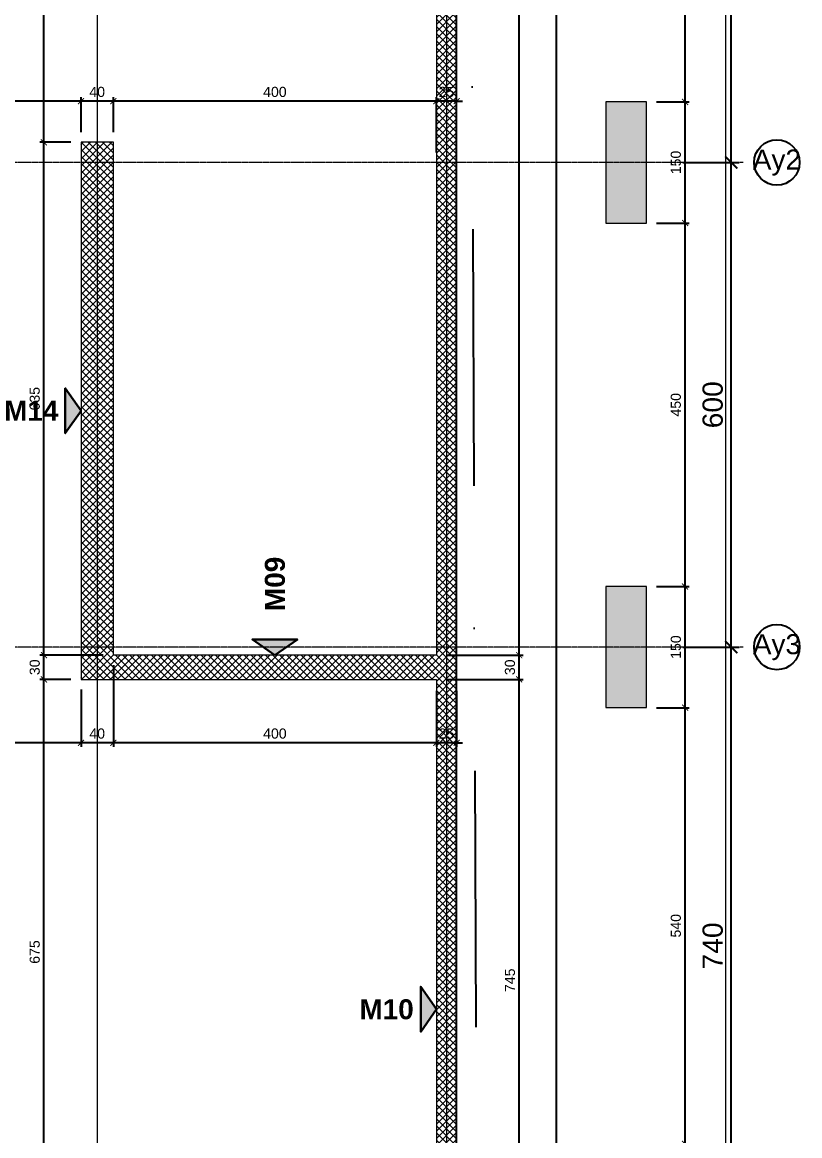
# Model space of a CAD drawing. Header units: inches. Extents: x 22 to 5410, y 6 to 6984.
# Drawn here: x 4446 to 5409, y 3248 to 4626 of the extents above; entities that cross this region are included whole.
import ezdxf
from ezdxf.enums import TextEntityAlignment as Align

# ---------------------------------------------------------------- set-up
doc = ezdxf.new("R2010")
doc.units = ezdxf.units.IN
doc.header["$MEASUREMENT"] = 0
for name, pattern in [('23486-A01$0${ Chain Double-Dash }', [0]), ('AXES', [2, 1.25, -0.25, 0.25, -0.25]), ('CACHE', [0.375, 0.25, -0.125]), ('CONTINU', [0]), ('Dot & Dashed', [335.138881, 158.75, -88.194444, 0, -88.194437])]:
    doc.linetypes.add(name, pattern=pattern)
for name, color, linetype in [('ARMINF', 1, 'Continuous'), ('AXES', 10, 'AXES'), ('BETON CACHE', 4, 'CACHE'), ('BETON COUPE', 3, 'CONTINU'), ('BORD', 5, 'Continuous'), ('COTE 50ème', 1, 'Continuous'), ('ELEVATION', 150, 'Continuous')]:
    doc.layers.add(name, color=color, linetype=linetype)
doc.layers.add('BETON HACHURE', color=252, linetype='Continuous', lineweight=13)
doc.layers.add('FMULT', color=150, linetype='Continuous', plot=False)
doc.layers.add('HORS GEL', color=7, linetype='CACHE', lineweight=5, true_color=0x00661a)
doc.styles.add('BRMNAMES', font='swisseb.ttf', dxfattribs={"height": 20})
doc.styles.add('FN_TEXT_1.50', font='arial.ttf', dxfattribs={"height": 10})
doc.styles.add('RS_TEXT_1.50', font='arial.ttf', dxfattribs={"height": 12.5})
doc.styles.add('RS_TXT_100', font='arial.ttf', dxfattribs={"height": 25})
doc.styles.add('RS_TXT_50', font='arial.ttf', dxfattribs={"height": 12.5})
doc.dimstyles.new('RS_100CM_LINEAIRE', dxfattribs={"dimscale": 10, "dimtxt": 25, "dimasz": 1.5, "dimexe": 1, "dimexo": 2.5, "dimgap": 1, "dimtad": 1, "dimdec": 1, "dimrnd": 0.5, "dimdsep": 46, "dimtxsty": 'RS_TXT_100', "dimblk1": 'ARCHTICK', "dimblk2": 'ARCHTICK', "dimsah": 1, "dimcen": 2.5, "dimdle": 1, "dimclrt": 4, "dimadec": 0, "dimazin": 2, "dimtfac": 1, "dimtdec": 1, "dimtix": 1, "dimtmove": 2, "dimatfit": 3, "dimfxl": 1, "dimtolj": 1, "dimtzin": 0, "dimarcsym": 0})
doc.dimstyles.new('RS_50CM_LINEAIRE', dxfattribs={"dimscale": 5, "dimtxt": 12.5, "dimasz": 1.5, "dimexe": 1, "dimexo": 2.5, "dimgap": 1, "dimtad": 1, "dimdec": 1, "dimrnd": 0.5, "dimdsep": 46, "dimtxsty": 'RS_TXT_50', "dimblk1": 'ARCHTICK', "dimblk2": 'ARCHTICK', "dimsah": 1, "dimcen": 2.5, "dimdle": 1, "dimclrt": 4, "dimadec": 0, "dimazin": 2, "dimtfac": 1, "dimtdec": 1, "dimtix": 1, "dimtmove": 2, "dimatfit": 3, "dimfxl": 1, "dimtolj": 1, "dimtzin": 0, "dimarcsym": 0})

# ---------------------------------------------------------------- blocks, each defined once
blk = doc.blocks.new('A$C0b76a7b2')
at = {"layer": 'FMULT', "true_color": 0xcbb8ff}
h = blk.add_hatch(color=254, dxfattribs=at)
h.paths.add_polyline_path([(-470, 576.15), (-420, 576.15), (-420, 656.15), (-470, 656.15)])
h.paths.add_polyline_path([(234.92, 691.15), (184.92, 691.15), (184.92, 541.15), (234.92, 541.15)])
h.paths.add_polyline_path([(234.92, 1366.15), (184.92, 1366.15), (184.92, 1216.15), (234.92, 1216.15)])
h.paths.add_polyline_path([(234.92, 150), (184.92, 150), (184.92, 0), (234.92, 0)])
h.paths.add_polyline_path([(234.92, 1966.15), (184.92, 1966.15), (184.92, 1816.15), (234.92, 1816.15)])
h.paths.add_polyline_path([(234.92, 2656.15), (184.92, 2656.15), (184.92, 2506.15), (234.92, 2506.15)])
h.paths.add_polyline_path([(234.92, 2826.15), (184.92, 2826.15), (184.92, 2676.15), (234.92, 2676.15)])
h.paths.add_polyline_path([(234.92, 3516.15), (184.92, 3516.15), (184.92, 3366.15), (234.92, 3366.15)])
h.paths.add_polyline_path([(234.92, 4116.15), (184.92, 4116.15), (184.92, 3966.15), (234.92, 3966.15)])
h.paths.add_polyline_path([(234.92, 4791.15), (184.92, 4791.15), (184.92, 4641.15), (234.92, 4641.15)])
h.paths.add_polyline_path([(234.92, 5186.29), (184.92, 5186.29), (184.92, 5036.29), (234.92, 5036.29)])
at = {"layer": 'FMULT', "color": 3, "lineweight": 5}
for points in [[(234.92, 4116.15), (184.92, 4116.15), (184.92, 3966.15), (234.92, 3966.15)], [(234.92, 3516.15), (184.92, 3516.15), (184.92, 3366.15), (234.92, 3366.15)]]:
    blk.add_lwpolyline(points, close=True, dxfattribs=at)
blk = doc.blocks.new('AXES_FN')
at = {"color": 0, "linetype": 'Continuous'}
blk.add_circle((0, 15), 15, dxfattribs=at)
at = {"color": 0, "style": 'FN_TEXT_1.50'}
blk.add_attdef('AXES', text='', height=12.5, dxfattribs=at).set_placement((-48.89, 20.63), align=Align.MIDDLE_CENTER)
blk = doc.blocks.new('_ArchTick')
at = {"color": 0, "linetype": 'ByBlock', "const_width": 0.15}
blk.add_lwpolyline([(-0.5, -0.5), (0.5, 0.5)], dxfattribs=at)
blk = doc.blocks.new('*D569')
at = {"layer": 'AXES', "color": 0, "linetype": 'Continuous', "lineweight": -2, "ltscale": 0.5, "transparency": 16777216}
for p, q in [((5324.2, 3102.6), (5324.2, 3862.6)), ((5264.2, 3852.6), (5334.2, 3852.6)), ((5264.2, 3112.6), (5334.2, 3112.6))]:
    blk.add_line(p, q, dxfattribs=at)
at = {"layer": 'Defpoints', "color": 0, "linetype": 'Continuous', "ltscale": 0.5, "transparency": 16777216}
for p in [(5239.2, 3852.6), (5324.2, 3852.6), (5239.2, 3112.6)]:
    blk.add_point(p, dxfattribs=at)
at = {"layer": 'AXES', "color": 0, "linetype": 'Continuous', "lineweight": -2, "ltscale": 0.5, "transparency": 16777216, "xscale": 15, "yscale": 15, "zscale": 15}
for p, rotation in [((5324.2, 3852.6), 90), ((5324.2, 3112.6), 270)]:
    blk.add_blockref('_ArchTick', p, dxfattribs=dict(at, rotation=rotation))
at = {"layer": 'AXES', "color": 4, "linetype": 'Continuous', "lineweight": 5, "ltscale": 0.5, "transparency": 16777216, "insert": (5301.4, 3482.6), "char_height": 25, "attachment_point": 5, "rotation": 90, "style": 'RS_TXT_100'}
blk.add_mtext('\\A1;740', dxfattribs=at)
blk = doc.blocks.new('*D570')
at = {"layer": 'AXES', "color": 0, "linetype": 'Continuous', "lineweight": -2, "ltscale": 0.5, "transparency": 16777216}
for p, q in [((5324.2, 3842.6), (5324.2, 4462.6)), ((5264.2, 4452.6), (5334.2, 4452.6)), ((5264.2, 3852.6), (5334.2, 3852.6))]:
    blk.add_line(p, q, dxfattribs=at)
at = {"layer": 'Defpoints', "color": 0, "linetype": 'Continuous', "ltscale": 0.5, "transparency": 16777216}
for p in [(5239.2, 4452.6), (5324.2, 4452.6), (5239.2, 3852.6)]:
    blk.add_point(p, dxfattribs=at)
at = {"layer": 'AXES', "color": 0, "linetype": 'Continuous', "lineweight": -2, "ltscale": 0.5, "transparency": 16777216, "xscale": 15, "yscale": 15, "zscale": 15}
for p, rotation in [((5324.2, 4452.6), 90), ((5324.2, 3852.6), 270)]:
    blk.add_blockref('_ArchTick', p, dxfattribs=dict(at, rotation=rotation))
at = {"layer": 'AXES', "color": 4, "linetype": 'Continuous', "lineweight": 5, "ltscale": 0.5, "transparency": 16777216, "insert": (5301.4, 4152.6), "char_height": 25, "attachment_point": 5, "rotation": 90, "style": 'RS_TXT_100'}
blk.add_mtext('\\A1;600', dxfattribs=at)
blk = doc.blocks.new('*D571')
at = {"layer": 'AXES', "color": 0, "linetype": 'Continuous', "lineweight": -2, "ltscale": 0.5, "transparency": 16777216}
for p, q in [((5324.2, 4442.6), (5324.2, 5137.6)), ((5264.2, 5127.6), (5334.2, 5127.6)), ((5264.2, 4452.6), (5334.2, 4452.6))]:
    blk.add_line(p, q, dxfattribs=at)
at = {"layer": 'Defpoints', "color": 0, "linetype": 'Continuous', "ltscale": 0.5, "transparency": 16777216}
for p in [(5239.2, 5127.6), (5324.2, 5127.6), (5239.2, 4452.6)]:
    blk.add_point(p, dxfattribs=at)
at = {"layer": 'AXES', "color": 0, "linetype": 'Continuous', "lineweight": -2, "ltscale": 0.5, "transparency": 16777216, "xscale": 15, "yscale": 15, "zscale": 15}
for p, rotation in [((5324.2, 5127.6), 90), ((5324.2, 4452.6), 270)]:
    blk.add_blockref('_ArchTick', p, dxfattribs=dict(at, rotation=rotation))
at = {"layer": 'AXES', "color": 4, "linetype": 'Continuous', "lineweight": 5, "ltscale": 0.5, "transparency": 16777216, "insert": (5301.4, 4790.1), "char_height": 25, "attachment_point": 5, "rotation": 90, "style": 'RS_TXT_100'}
blk.add_mtext('\\A1;675', dxfattribs=at)
blk = doc.blocks.new('ELEVATION _2')
blk.add_hatch(color=0).paths.add_polyline_path([(1.218, -0.851), (0, 0), (-1.218, -0.851)])
at = {"color": 0, "lineweight": 30}
blk.add_lwpolyline([(0, 0), (1.218, -0.851), (-1.218, -0.851), (0, 0)], dxfattribs=at)
at = {"color": 0, "style": 'BRMNAMES'}
blk.add_attdef('ELEVATION_TEXTE', text='', height=1.076, rotation=90, dxfattribs=at).set_placement((0, -1.251), align=Align.MIDDLE_RIGHT)
blk = doc.blocks.new('*D492')
at = {"layer": 'COTE 50ème', "color": 0, "lineweight": -2, "transparency": 16777216}
for p, q in [((4959.2, 3798.5), (4959.2, 3729.1)), ((4984.2, 3798.5), (4984.2, 3729.1)), ((4959.2, 3734.1), (4951.7, 3734.1)), ((4984.2, 3734.1), (4959.2, 3734.1)), ((4984.2, 3734.1), (4991.7, 3734.1))]:
    blk.add_line(p, q, dxfattribs=at)
at = {"layer": 'Defpoints', "color": 0, "transparency": 16777216}
for p in [(4959.2, 3811), (4984.2, 3811), (4959.2, 3734.1)]:
    blk.add_point(p, dxfattribs=at)
at = {"layer": 'COTE 50ème', "color": 0, "lineweight": -2, "transparency": 16777216, "xscale": 7.5, "yscale": 7.5, "zscale": 7.5}
blk.add_blockref('_ArchTick', (4959.2, 3734.1), dxfattribs=at)
at = {"layer": 'COTE 50ème', "color": 0, "lineweight": -2, "transparency": 16777216, "xscale": 7.5, "yscale": 7.5, "zscale": 7.5, "rotation": 180}
blk.add_blockref('_ArchTick', (4984.2, 3734.1), dxfattribs=at)
at = {"layer": 'COTE 50ème', "color": 4, "transparency": 16777216, "insert": (4971.7, 3745.5), "char_height": 12.5, "attachment_point": 5, "style": 'RS_TXT_50'}
blk.add_mtext('\\A1;25', dxfattribs=at)
blk = doc.blocks.new('*D493')
at = {"layer": 'COTE 50ème', "color": 0, "lineweight": -2, "transparency": 16777216}
for p, q in [((4559.2, 3830.1), (4559.2, 3729.1)), ((4959.2, 3798.5), (4959.2, 3729.1)), ((4964.2, 3734.1), (4554.2, 3734.1))]:
    blk.add_line(p, q, dxfattribs=at)
at = {"layer": 'Defpoints', "color": 0, "transparency": 16777216}
for p in [(4559.2, 3842.6), (4959.2, 3811), (4559.2, 3734.1)]:
    blk.add_point(p, dxfattribs=at)
at = {"layer": 'COTE 50ème', "color": 0, "lineweight": -2, "transparency": 16777216, "xscale": 7.5, "yscale": 7.5, "zscale": 7.5, "rotation": 180}
blk.add_blockref('_ArchTick', (4559.2, 3734.1), dxfattribs=at)
at = {"layer": 'COTE 50ème', "color": 0, "lineweight": -2, "transparency": 16777216, "xscale": 7.5, "yscale": 7.5, "zscale": 7.5}
blk.add_blockref('_ArchTick', (4959.2, 3734.1), dxfattribs=at)
at = {"layer": 'COTE 50ème', "color": 4, "transparency": 16777216, "insert": (4759.2, 3745.5), "char_height": 12.5, "attachment_point": 5, "style": 'RS_TXT_50'}
blk.add_mtext('\\A1;400', dxfattribs=at)
blk = doc.blocks.new('*D494')
at = {"layer": 'COTE 50ème', "color": 0, "lineweight": -2, "transparency": 16777216}
for p, q in [((4559.2, 3830.1), (4559.2, 3729.1)), ((4519.2, 3800.1), (4519.2, 3729.1)), ((4564.2, 3734.1), (4514.2, 3734.1))]:
    blk.add_line(p, q, dxfattribs=at)
at = {"layer": 'Defpoints', "color": 0, "transparency": 16777216}
for p in [(4559.2, 3842.6), (4519.2, 3812.6), (4519.2, 3734.1)]:
    blk.add_point(p, dxfattribs=at)
at = {"layer": 'COTE 50ème', "color": 0, "lineweight": -2, "transparency": 16777216, "xscale": 7.5, "yscale": 7.5, "zscale": 7.5, "rotation": 180}
blk.add_blockref('_ArchTick', (4519.2, 3734.1), dxfattribs=at)
at = {"layer": 'COTE 50ème', "color": 0, "lineweight": -2, "transparency": 16777216, "xscale": 7.5, "yscale": 7.5, "zscale": 7.5}
blk.add_blockref('_ArchTick', (4559.2, 3734.1), dxfattribs=at)
at = {"layer": 'COTE 50ème', "color": 4, "transparency": 16777216, "insert": (4539.2, 3745.5), "char_height": 12.5, "attachment_point": 5, "style": 'RS_TXT_50'}
blk.add_mtext('\\A1;40', dxfattribs=at)
blk = doc.blocks.new('*D495')
at = {"layer": 'COTE 50ème', "color": 0, "lineweight": -2, "transparency": 16777216}
for p, q in [((4179.2, 3800.1), (4179.2, 3729.1)), ((4519.2, 3800.1), (4519.2, 3729.1)), ((4524.2, 3734.1), (4174.2, 3734.1))]:
    blk.add_line(p, q, dxfattribs=at)
at = {"layer": 'Defpoints', "color": 0, "transparency": 16777216}
for p in [(4179.2, 3812.6), (4519.2, 3812.6), (4179.2, 3734.1)]:
    blk.add_point(p, dxfattribs=at)
at = {"layer": 'COTE 50ème', "color": 0, "lineweight": -2, "transparency": 16777216, "xscale": 7.5, "yscale": 7.5, "zscale": 7.5, "rotation": 180}
blk.add_blockref('_ArchTick', (4179.2, 3734.1), dxfattribs=at)
at = {"layer": 'COTE 50ème', "color": 0, "lineweight": -2, "transparency": 16777216, "xscale": 7.5, "yscale": 7.5, "zscale": 7.5}
blk.add_blockref('_ArchTick', (4519.2, 3734.1), dxfattribs=at)
at = {"layer": 'COTE 50ème', "color": 4, "transparency": 16777216, "insert": (4349.2, 3745.5), "char_height": 12.5, "attachment_point": 5, "style": 'RS_TXT_50'}
blk.add_mtext('\\A1;340', dxfattribs=at)
blk = doc.blocks.new('*D511')
at = {"layer": 'COTE 50ème', "color": 0, "lineweight": -2, "transparency": 16777216}
for p, q in [((4959.2, 4528.5), (4951.7, 4528.5)), ((4959.2, 4465.1), (4959.2, 4533.5)), ((4984.2, 4528.5), (4959.2, 4528.5)), ((4984.2, 4465.1), (4984.2, 4533.5)), ((4984.2, 4528.5), (4991.7, 4528.5))]:
    blk.add_line(p, q, dxfattribs=at)
at = {"layer": 'Defpoints', "color": 0, "transparency": 16777216}
for p in [(4959.2, 4528.5), (4959.2, 4452.6), (4984.2, 4452.6)]:
    blk.add_point(p, dxfattribs=at)
at = {"layer": 'COTE 50ème', "color": 0, "lineweight": -2, "transparency": 16777216, "xscale": 7.5, "yscale": 7.5, "zscale": 7.5}
blk.add_blockref('_ArchTick', (4959.2, 4528.5), dxfattribs=at)
at = {"layer": 'COTE 50ème', "color": 0, "lineweight": -2, "transparency": 16777216, "xscale": 7.5, "yscale": 7.5, "zscale": 7.5, "rotation": 180}
blk.add_blockref('_ArchTick', (4984.2, 4528.5), dxfattribs=at)
at = {"layer": 'COTE 50ème', "color": 4, "transparency": 16777216, "insert": (4971.7, 4539.9), "char_height": 12.5, "attachment_point": 5, "style": 'RS_TXT_50'}
blk.add_mtext('\\A1;25', dxfattribs=at)
blk = doc.blocks.new('*D512')
at = {"layer": 'COTE 50ème', "color": 0, "lineweight": -2, "transparency": 16777216}
for p, q in [((4964.2, 4528.5), (4554.2, 4528.5)), ((4559.2, 4490.1), (4559.2, 4533.5)), ((4959.2, 4465.1), (4959.2, 4533.5))]:
    blk.add_line(p, q, dxfattribs=at)
at = {"layer": 'Defpoints', "color": 0, "transparency": 16777216}
for p in [(4559.2, 4528.5), (4559.2, 4477.6), (4959.2, 4452.6)]:
    blk.add_point(p, dxfattribs=at)
at = {"layer": 'COTE 50ème', "color": 0, "lineweight": -2, "transparency": 16777216, "xscale": 7.5, "yscale": 7.5, "zscale": 7.5, "rotation": 180}
blk.add_blockref('_ArchTick', (4559.2, 4528.5), dxfattribs=at)
at = {"layer": 'COTE 50ème', "color": 0, "lineweight": -2, "transparency": 16777216, "xscale": 7.5, "yscale": 7.5, "zscale": 7.5}
blk.add_blockref('_ArchTick', (4959.2, 4528.5), dxfattribs=at)
at = {"layer": 'COTE 50ème', "color": 4, "transparency": 16777216, "insert": (4759.2, 4539.9), "char_height": 12.5, "attachment_point": 5, "style": 'RS_TXT_50'}
blk.add_mtext('\\A1;400', dxfattribs=at)
blk = doc.blocks.new('*D513')
at = {"layer": 'COTE 50ème', "color": 0, "lineweight": -2, "transparency": 16777216}
for p, q in [((4564.2, 4528.5), (4514.2, 4528.5)), ((4519.2, 4490.1), (4519.2, 4533.5)), ((4559.2, 4490.1), (4559.2, 4533.5))]:
    blk.add_line(p, q, dxfattribs=at)
at = {"layer": 'Defpoints', "color": 0, "transparency": 16777216}
for p in [(4519.2, 4528.5), (4519.2, 4477.6), (4559.2, 4477.6)]:
    blk.add_point(p, dxfattribs=at)
at = {"layer": 'COTE 50ème', "color": 0, "lineweight": -2, "transparency": 16777216, "xscale": 7.5, "yscale": 7.5, "zscale": 7.5, "rotation": 180}
blk.add_blockref('_ArchTick', (4519.2, 4528.5), dxfattribs=at)
at = {"layer": 'COTE 50ème', "color": 0, "lineweight": -2, "transparency": 16777216, "xscale": 7.5, "yscale": 7.5, "zscale": 7.5}
blk.add_blockref('_ArchTick', (4559.2, 4528.5), dxfattribs=at)
at = {"layer": 'COTE 50ème', "color": 4, "transparency": 16777216, "insert": (4539.2, 4539.9), "char_height": 12.5, "attachment_point": 5, "style": 'RS_TXT_50'}
blk.add_mtext('\\A1;40', dxfattribs=at)
blk = doc.blocks.new('*D514')
at = {"layer": 'COTE 50ème', "color": 0, "lineweight": -2, "transparency": 16777216}
for p, q in [((4524.2, 4528.5), (4174.2, 4528.5)), ((4179.2, 4465.1), (4179.2, 4533.5)), ((4519.2, 4490.1), (4519.2, 4533.5))]:
    blk.add_line(p, q, dxfattribs=at)
at = {"layer": 'Defpoints', "color": 0, "transparency": 16777216}
for p in [(4179.2, 4528.5), (4519.2, 4477.6), (4179.2, 4452.6)]:
    blk.add_point(p, dxfattribs=at)
at = {"layer": 'COTE 50ème', "color": 0, "lineweight": -2, "transparency": 16777216, "xscale": 7.5, "yscale": 7.5, "zscale": 7.5, "rotation": 180}
blk.add_blockref('_ArchTick', (4179.2, 4528.5), dxfattribs=at)
at = {"layer": 'COTE 50ème', "color": 0, "lineweight": -2, "transparency": 16777216, "xscale": 7.5, "yscale": 7.5, "zscale": 7.5}
blk.add_blockref('_ArchTick', (4519.2, 4528.5), dxfattribs=at)
at = {"layer": 'COTE 50ème', "color": 4, "transparency": 16777216, "insert": (4349.2, 4539.9), "char_height": 12.5, "attachment_point": 5, "style": 'RS_TXT_50'}
blk.add_mtext('\\A1;340', dxfattribs=at)
blk = doc.blocks.new('*D558')
at = {"layer": 'COTE 50ème', "color": 0, "lineweight": -2, "transparency": 16777216}
for p, q in [((4971.7, 3812.6), (5066.7, 3812.6)), ((5061.7, 3062.6), (5061.7, 3817.6)), ((4971.7, 3067.6), (5066.7, 3067.6))]:
    blk.add_line(p, q, dxfattribs=at)
at = {"layer": 'Defpoints', "color": 0, "transparency": 16777216}
for p in [(4959.2, 3812.6), (5061.7, 3812.6), (4959.2, 3067.6)]:
    blk.add_point(p, dxfattribs=at)
at = {"layer": 'COTE 50ème', "color": 0, "lineweight": -2, "transparency": 16777216, "xscale": 7.5, "yscale": 7.5, "zscale": 7.5}
for p, rotation in [((5061.7, 3812.6), 90), ((5061.7, 3067.6), 270)]:
    blk.add_blockref('_ArchTick', p, dxfattribs=dict(at, rotation=rotation))
at = {"layer": 'COTE 50ème', "color": 4, "transparency": 16777216, "insert": (5050.3, 3440.1), "char_height": 12.5, "attachment_point": 5, "rotation": 90, "style": 'RS_TXT_50'}
blk.add_mtext('\\A1;745', dxfattribs=at)
blk = doc.blocks.new('*D559')
at = {"layer": 'COTE 50ème', "color": 0, "lineweight": -2, "transparency": 16777216}
for p, q in [((5061.7, 3807.6), (5061.7, 3847.6)), ((4971.7, 3842.6), (5066.7, 3842.6)), ((4971.7, 3812.6), (5066.7, 3812.6))]:
    blk.add_line(p, q, dxfattribs=at)
at = {"layer": 'Defpoints', "color": 0, "transparency": 16777216}
for p in [(4959.2, 3842.6), (5061.7, 3842.6), (4959.2, 3812.6)]:
    blk.add_point(p, dxfattribs=at)
at = {"layer": 'COTE 50ème', "color": 0, "lineweight": -2, "transparency": 16777216, "xscale": 7.5, "yscale": 7.5, "zscale": 7.5}
for p, rotation in [((5061.7, 3842.6), 90), ((5061.7, 3812.6), 270)]:
    blk.add_blockref('_ArchTick', p, dxfattribs=dict(at, rotation=rotation))
at = {"layer": 'COTE 50ème', "color": 4, "transparency": 16777216, "insert": (5050.3, 3827.6), "char_height": 12.5, "attachment_point": 5, "rotation": 90, "style": 'RS_TXT_50'}
blk.add_mtext('\\A1;30', dxfattribs=at)
blk = doc.blocks.new('*D560')
at = {"layer": 'COTE 50ème', "color": 0, "lineweight": -2, "transparency": 16777216}
for p, q in [((4971.7, 5572.8), (5066.7, 5572.8)), ((5061.7, 3837.6), (5061.7, 5577.8)), ((4971.7, 3842.6), (5066.7, 3842.6))]:
    blk.add_line(p, q, dxfattribs=at)
at = {"layer": 'Defpoints', "color": 0, "transparency": 16777216}
for p in [(4959.2, 5572.8), (5061.7, 5572.8), (4959.2, 3842.6)]:
    blk.add_point(p, dxfattribs=at)
at = {"layer": 'COTE 50ème', "color": 0, "lineweight": -2, "transparency": 16777216, "xscale": 7.5, "yscale": 7.5, "zscale": 7.5}
for p, rotation in [((5061.7, 5572.8), 90), ((5061.7, 3842.6), 270)]:
    blk.add_blockref('_ArchTick', p, dxfattribs=dict(at, rotation=rotation))
at = {"layer": 'COTE 50ème', "color": 4, "transparency": 16777216, "insert": (5050.3, 4707.7), "char_height": 12.5, "attachment_point": 5, "rotation": 90, "style": 'RS_TXT_50'}
blk.add_mtext('\\A1;1730', dxfattribs=at)
blk = doc.blocks.new('*D562')
at = {"layer": 'COTE 50ème', "color": 0, "lineweight": -2, "transparency": 16777216}
for p, q in [((4996.7, 5597.8), (5113.1, 5597.8)), ((5108.1, 406.5), (5108.1, 5602.8)), ((4996.7, 411.5), (5113.1, 411.5))]:
    blk.add_line(p, q, dxfattribs=at)
at = {"layer": 'Defpoints', "color": 0, "transparency": 16777216}
for p in [(4984.2, 5597.8), (5108.1, 5597.8), (4984.2, 411.5)]:
    blk.add_point(p, dxfattribs=at)
at = {"layer": 'COTE 50ème', "color": 0, "lineweight": -2, "transparency": 16777216, "xscale": 7.5, "yscale": 7.5, "zscale": 7.5}
for p, rotation in [((5108.1, 5597.8), 90), ((5108.1, 411.5), 270)]:
    blk.add_blockref('_ArchTick', p, dxfattribs=dict(at, rotation=rotation))
at = {"layer": 'COTE 50ème', "color": 4, "transparency": 16777216, "insert": (5096.7, 3004.6), "char_height": 12.5, "attachment_point": 5, "rotation": 90, "style": 'RS_TXT_50'}
blk.add_mtext('\\A1;5186.5', dxfattribs=at)
blk = doc.blocks.new('*D623')
at = {"layer": 'COTE 50ème', "color": 0, "lineweight": -2, "transparency": 16777216}
for p, q in [((4506.7, 3812.6), (4468.2, 3812.6)), ((4473.2, 3132.6), (4473.2, 3817.6)), ((4475.5, 3137.6), (4468.2, 3137.6))]:
    blk.add_line(p, q, dxfattribs=at)
at = {"layer": 'Defpoints', "color": 0, "transparency": 16777216}
for p in [(4473.2, 3812.6), (4519.2, 3812.6), (4488, 3137.6)]:
    blk.add_point(p, dxfattribs=at)
at = {"layer": 'COTE 50ème', "color": 0, "lineweight": -2, "transparency": 16777216, "xscale": 7.5, "yscale": 7.5, "zscale": 7.5}
for p, rotation in [((4473.2, 3812.6), 90), ((4473.2, 3137.6), 270)]:
    blk.add_blockref('_ArchTick', p, dxfattribs=dict(at, rotation=rotation))
at = {"layer": 'COTE 50ème', "color": 4, "transparency": 16777216, "insert": (4461.9, 3475.1), "char_height": 12.5, "attachment_point": 5, "rotation": 90, "style": 'RS_TXT_50'}
blk.add_mtext('\\A1;675', dxfattribs=at)
blk = doc.blocks.new('*D624')
at = {"layer": 'COTE 50ème', "color": 0, "lineweight": -2, "transparency": 16777216}
for p, q in [((4473.2, 3807.6), (4473.2, 3847.6)), ((4546.7, 3842.6), (4468.2, 3842.6)), ((4506.7, 3812.6), (4468.2, 3812.6))]:
    blk.add_line(p, q, dxfattribs=at)
at = {"layer": 'Defpoints', "color": 0, "transparency": 16777216}
for p in [(4473.2, 3842.6), (4559.2, 3842.6), (4519.2, 3812.6)]:
    blk.add_point(p, dxfattribs=at)
at = {"layer": 'COTE 50ème', "color": 0, "lineweight": -2, "transparency": 16777216, "xscale": 7.5, "yscale": 7.5, "zscale": 7.5}
for p, rotation in [((4473.2, 3842.6), 90), ((4473.2, 3812.6), 270)]:
    blk.add_blockref('_ArchTick', p, dxfattribs=dict(at, rotation=rotation))
at = {"layer": 'COTE 50ème', "color": 4, "transparency": 16777216, "insert": (4461.9, 3827.6), "char_height": 12.5, "attachment_point": 5, "rotation": 90, "style": 'RS_TXT_50'}
blk.add_mtext('\\A1;30', dxfattribs=at)
blk = doc.blocks.new('*D625')
at = {"layer": 'COTE 50ème', "color": 0, "lineweight": -2, "transparency": 16777216}
for p, q in [((4473.2, 3837.6), (4473.2, 4482.6)), ((4506.7, 4477.6), (4468.2, 4477.6)), ((4546.7, 3842.6), (4468.2, 3842.6))]:
    blk.add_line(p, q, dxfattribs=at)
at = {"layer": 'Defpoints', "color": 0, "transparency": 16777216}
for p in [(4473.2, 4477.6), (4519.2, 4477.6), (4559.2, 3842.6)]:
    blk.add_point(p, dxfattribs=at)
at = {"layer": 'COTE 50ème', "color": 0, "lineweight": -2, "transparency": 16777216, "xscale": 7.5, "yscale": 7.5, "zscale": 7.5}
for p, rotation in [((4473.2, 4477.6), 90), ((4473.2, 3842.6), 270)]:
    blk.add_blockref('_ArchTick', p, dxfattribs=dict(at, rotation=rotation))
at = {"layer": 'COTE 50ème', "color": 4, "transparency": 16777216, "insert": (4461.9, 4160.1), "char_height": 12.5, "attachment_point": 5, "rotation": 90, "style": 'RS_TXT_50'}
blk.add_mtext('\\A1;635', dxfattribs=at)
blk = doc.blocks.new('*D626')
at = {"layer": 'COTE 50ème', "color": 0, "lineweight": -2, "transparency": 16777216}
for p, q in [((4506.7, 5102.6), (4468.2, 5102.6)), ((4473.2, 4472.6), (4473.2, 5107.6)), ((4506.7, 4477.6), (4468.2, 4477.6))]:
    blk.add_line(p, q, dxfattribs=at)
at = {"layer": 'Defpoints', "color": 0, "transparency": 16777216}
for p in [(4473.2, 5102.6), (4519.2, 5102.6), (4519.2, 4477.6)]:
    blk.add_point(p, dxfattribs=at)
at = {"layer": 'COTE 50ème', "color": 0, "lineweight": -2, "transparency": 16777216, "xscale": 7.5, "yscale": 7.5, "zscale": 7.5}
for p, rotation in [((4473.2, 5102.6), 90), ((4473.2, 4477.6), 270)]:
    blk.add_blockref('_ArchTick', p, dxfattribs=dict(at, rotation=rotation))
at = {"layer": 'COTE 50ème', "color": 4, "transparency": 16777216, "insert": (4461.9, 4790.1), "char_height": 12.5, "attachment_point": 5, "rotation": 90, "style": 'RS_TXT_50'}
blk.add_mtext('\\A1;625', dxfattribs=at)
blk = doc.blocks.new('*D758')
at = {"layer": 'ARMINF', "color": 0, "lineweight": -2, "transparency": 16777216}
for p, q in [((5231.6, 3777.6), (5272.1, 3777.6)), ((5267.1, 3232.6), (5267.1, 3782.6)), ((5231.6, 3237.6), (5272.1, 3237.6))]:
    blk.add_line(p, q, dxfattribs=at)
at = {"layer": 'Defpoints', "color": 0, "transparency": 16777216}
for p in [(5219.1, 3777.6), (5267.1, 3777.6), (5219.1, 3237.6)]:
    blk.add_point(p, dxfattribs=at)
at = {"layer": 'ARMINF', "color": 0, "lineweight": -2, "transparency": 16777216, "xscale": 7.5, "yscale": 7.5, "zscale": 7.5}
for p, rotation in [((5267.1, 3777.6), 90), ((5267.1, 3237.6), 270)]:
    blk.add_blockref('_ArchTick', p, dxfattribs=dict(at, rotation=rotation))
at = {"layer": 'ARMINF', "color": 4, "transparency": 16777216, "insert": (5255.7, 3507.6), "char_height": 12.5, "attachment_point": 5, "rotation": 90, "style": 'RS_TXT_50'}
blk.add_mtext('\\A1;540', dxfattribs=at)
blk = doc.blocks.new('*D759')
at = {"layer": 'ARMINF', "color": 0, "lineweight": -2, "transparency": 16777216}
for p, q in [((5267.1, 3772.6), (5267.1, 3932.6)), ((5231.6, 3927.6), (5272.1, 3927.6)), ((5231.6, 3777.6), (5272.1, 3777.6))]:
    blk.add_line(p, q, dxfattribs=at)
at = {"layer": 'Defpoints', "color": 0, "transparency": 16777216}
for p in [(5219.1, 3927.6), (5267.1, 3927.6), (5219.1, 3777.6)]:
    blk.add_point(p, dxfattribs=at)
at = {"layer": 'ARMINF', "color": 0, "lineweight": -2, "transparency": 16777216, "xscale": 7.5, "yscale": 7.5, "zscale": 7.5}
for p, rotation in [((5267.1, 3927.6), 90), ((5267.1, 3777.6), 270)]:
    blk.add_blockref('_ArchTick', p, dxfattribs=dict(at, rotation=rotation))
at = {"layer": 'ARMINF', "color": 4, "transparency": 16777216, "insert": (5255.7, 3852.6), "char_height": 12.5, "attachment_point": 5, "rotation": 90, "style": 'RS_TXT_50'}
blk.add_mtext('\\A1;150', dxfattribs=at)
blk = doc.blocks.new('*D760')
at = {"layer": 'ARMINF', "color": 0, "lineweight": -2, "transparency": 16777216}
for p, q in [((5231.6, 4377.6), (5272.1, 4377.6)), ((5267.1, 3922.6), (5267.1, 4382.6)), ((5231.6, 3927.6), (5272.1, 3927.6))]:
    blk.add_line(p, q, dxfattribs=at)
at = {"layer": 'Defpoints', "color": 0, "transparency": 16777216}
for p in [(5219.1, 4377.6), (5267.1, 4377.6), (5219.1, 3927.6)]:
    blk.add_point(p, dxfattribs=at)
at = {"layer": 'ARMINF', "color": 0, "lineweight": -2, "transparency": 16777216, "xscale": 7.5, "yscale": 7.5, "zscale": 7.5}
for p, rotation in [((5267.1, 4377.6), 90), ((5267.1, 3927.6), 270)]:
    blk.add_blockref('_ArchTick', p, dxfattribs=dict(at, rotation=rotation))
at = {"layer": 'ARMINF', "color": 4, "transparency": 16777216, "insert": (5255.7, 4152.6), "char_height": 12.5, "attachment_point": 5, "rotation": 90, "style": 'RS_TXT_50'}
blk.add_mtext('\\A1;450', dxfattribs=at)
blk = doc.blocks.new('*D761')
at = {"layer": 'ARMINF', "color": 0, "lineweight": -2, "transparency": 16777216}
for p, q in [((5231.6, 4527.6), (5272.1, 4527.6)), ((5267.1, 4372.6), (5267.1, 4532.6)), ((5231.6, 4377.6), (5272.1, 4377.6))]:
    blk.add_line(p, q, dxfattribs=at)
at = {"layer": 'Defpoints', "color": 0, "transparency": 16777216}
for p in [(5219.1, 4527.6), (5267.1, 4527.6), (5219.1, 4377.6)]:
    blk.add_point(p, dxfattribs=at)
at = {"layer": 'ARMINF', "color": 0, "lineweight": -2, "transparency": 16777216, "xscale": 7.5, "yscale": 7.5, "zscale": 7.5}
for p, rotation in [((5267.1, 4527.6), 90), ((5267.1, 4377.6), 270)]:
    blk.add_blockref('_ArchTick', p, dxfattribs=dict(at, rotation=rotation))
at = {"layer": 'ARMINF', "color": 4, "transparency": 16777216, "insert": (5255.7, 4452.6), "char_height": 12.5, "attachment_point": 5, "rotation": 90, "style": 'RS_TXT_50'}
blk.add_mtext('\\A1;150', dxfattribs=at)
blk = doc.blocks.new('*D762')
at = {"layer": 'ARMINF', "color": 0, "lineweight": -2, "transparency": 16777216}
for p, q in [((5231.6, 5052.6), (5272.1, 5052.6)), ((5267.1, 4522.6), (5267.1, 5057.6)), ((5231.6, 4527.6), (5272.1, 4527.6))]:
    blk.add_line(p, q, dxfattribs=at)
at = {"layer": 'Defpoints', "color": 0, "transparency": 16777216}
for p in [(5219.1, 5052.6), (5267.1, 5052.6), (5219.1, 4527.6)]:
    blk.add_point(p, dxfattribs=at)
at = {"layer": 'ARMINF', "color": 0, "lineweight": -2, "transparency": 16777216, "xscale": 7.5, "yscale": 7.5, "zscale": 7.5}
for p, rotation in [((5267.1, 5052.6), 90), ((5267.1, 4527.6), 270)]:
    blk.add_blockref('_ArchTick', p, dxfattribs=dict(at, rotation=rotation))
at = {"layer": 'ARMINF', "color": 4, "transparency": 16777216, "insert": (5255.7, 4790.1), "char_height": 12.5, "attachment_point": 5, "rotation": 90, "style": 'RS_TXT_50'}
blk.add_mtext('\\A1;525', dxfattribs=at)

msp = doc.modelspace()

# ---------------------------------------------------------------- hatches: boundary and pattern name
at = {"layer": 'BETON HACHURE', "transparency": 33554585}
h = msp.add_hatch(dxfattribs=at)
h.set_pattern_fill('ANSI37', color=256, scale=50, angle=270, style=0)
h.set_pattern_definition([(315, (-53197.0064, 74780.388), (4.4194174, 4.4194174), []), (45, (-53197.0064, 74780.388), (-4.4194174, 4.4194174), [])])
h.paths.add_polyline_path([(2299.21, 3277.78), (2324.21, 3277.78), (2324.21, 2952.78), (2299.21, 2952.78)], flags=0)
h.paths.add_polyline_path([(2299.21, 3277.78), (2324.21, 3277.78), (2324.21, 2952.78), (2299.21, 2952.78)], flags=0)
h.paths.add_polyline_path([(4479.2, 3137.63), (4479.21, 3087.63), (4559.21, 3087.63), (4559.2, 3137.63)], flags=0)
h.paths.add_polyline_path([(4099.2, 3137.63), (4099.2, 3087.63), (4179.2, 3087.63), (4179.2, 3137.63)], flags=0)
edge = h.paths.add_edge_path(flags=0)
edge.add_arc((4139.2, 4452.63), 40, 0, 360)
edge = h.paths.add_edge_path(flags=0)
edge.add_arc((4139.2, 5127.63), 40, 0, 360)
edge = h.paths.add_edge_path(flags=0)
edge.add_arc((4139.2, 3852.63), 40, 0, 360)
h.paths.add_polyline_path([(4984.21, 5597.77), (795.36, 5597.78), (406.07, 861.07), (4984.21, 411.49)])
edge = h.paths.add_edge_path(flags=0)
edge.add_arc((4139.2, 3852.63), 40, 0, 360)
h.paths.add_polyline_path([(2924.21, 5572.78), (2924.21, 5152.63), (2949.21, 5152.63), (2949.21, 5572.78), (4519.21, 5572.78), (4519.2, 5102.63), (4559.21, 5102.63), (4559.21, 5572.78), (4959.21, 5572.77), (4959.21, 3842.63), (4559.21, 3842.63), (4559.21, 4477.63), (4519.2, 4477.63), (4519.2, 3812.63), (4959.21, 3812.63), (4959.21, 3067.63), (4519.2, 3067.63), (4519.2, 1677.63), (4559.21, 1677.63), (4559.21, 3037.63), (4959.21, 3037.63), (4959.21, 439.06), (4186.71, 514.92), (4186.71, 1002.63), (4161.71, 1002.63), (4161.71, 517.38), (2856.71, 645.53), (2856.71, 1002.63), (2831.71, 1002.63), (2831.71, 647.99), (1644.21, 764.6), (1644.21, 1002.63), (1594.21, 1002.63), (1594.21, 769.51), (433, 883.55), (504.35, 1751.63), (814.21, 1751.63), (814.21, 1801.63), (508.46, 1801.63), (608.4, 3017.63), (814.21, 3017.63), (814.21, 3067.63), (612.5, 3067.63), (614.35, 3087.63), (814.21, 3087.63), (814.21, 3137.63), (618.26, 3137.63), (674.97, 3827.63), (814.21, 3827.63), (814.21, 3877.63), (679.07, 3877.63), (724.28, 4427.63), (814.21, 4427.63), (814.21, 4477.63), (728.39, 4477.63), (818.39, 5572.78), (1596.71, 5572.78), (1596.71, 5152.63), (1621.71, 5152.63), (1621.71, 5572.78)], flags=16)
h.paths.add_polyline_path([(4099.2, 3892.63), (4099.2, 3812.63), (4179.2, 3812.63), (4179.2, 3892.63)], flags=0)

# ---------------------------------------------------------------- linework, layer by layer
at = {"layer": 'AXES', "lineweight": 5, "ltscale": 1.3}
for p, q in [((5339.21, 4452.63), (159.21, 4452.63)), ((5339.21, 3852.63), (159.21, 3852.63))]:
    msp.add_line(p, q, dxfattribs=at)
at = {"layer": 'BETON CACHE', "color": 232, "linetype": 'Dot & Dashed', "ltscale": 2}
msp.add_lwpolyline([(5019.83, 277.54), (3706.6, 317.29), (359.34, 723.07), (760.44, 5603.74), (4409.72, 5717.26), (4999.12, 5710.69)], close=True, dxfattribs=at)
at = {"layer": 'BETON COUPE', "lineweight": 5}
msp.add_lwpolyline([(4984.21, 5597.77), (795.36, 5597.78), (406.07, 861.07), (4984.21, 411.49)], close=True, dxfattribs=at)
msp.add_lwpolyline([(4959.21, 5572.77), (4959.21, 3842.63), (4559.21, 3842.63), (4559.21, 4477.63), (4519.2, 4477.63), (4519.2, 3812.63), (4959.21, 3812.63), (4959.21, 3067.63), (4519.2, 3067.63), (4519.2, 1677.63), (4559.21, 1677.63), (4559.21, 3037.63), (4959.21, 3037.63), (4959.21, 439.06), (4186.71, 514.92), (4186.71, 1002.63), (4161.71, 1002.63), (4161.71, 517.38), (2856.71, 645.53), (2856.71, 1002.63), (2831.71, 1002.63), (2831.71, 647.99), (1644.21, 764.6)], dxfattribs=at)
at = {"layer": 'BORD'}
msp.add_lwpolyline([(4984.21, 411.49), (4984.21, 5597.77), (795.36, 5597.78), (406.07, 861.07)], close=True, dxfattribs=at)
at = {"layer": 'FMULT', "lineweight": 5, "ltscale": 0.5}
msp.add_lwpolyline([(21.78, 5.53), (5317.54, 5.53), (5317.54, 6349.75), (21.78, 6349.75)], close=True, dxfattribs=at)
at = {"layer": 'HORS GEL', "linetype": '23486-A01$0${ Chain Double-Dash }', "ltscale": 1.2}
for p, q in [((4539.2, 5842.63), (4539.2, 112.64)), ((4971.71, 5842.63), (4971.71, 112.64))]:
    msp.add_line(p, q, dxfattribs=at)

# ---------------------------------------------------------------- block references
at = {"layer": 'ARMINF'}
msp.add_blockref('A$C0b76a7b2', (4984.21, 411.49), dxfattribs=at)
at = {"layer": 'AXES', "linetype": 'ByBlock'}
ref = msp.add_blockref('AXES_FN', (5352.67, 4452.63), dxfattribs=dict(at, xscale=1.875, yscale=1.875, zscale=1.875, rotation=270))
ref.add_attrib('AXES', 'Ay2', dxfattribs={"layer": '0', "color": 0, "height": 24.75, "style": 'RS_TEXT_1.50'}).set_placement((5380.79, 4452.63), align=Align.MIDDLE)
ref = msp.add_blockref('AXES_FN', (5352.67, 3852.63), dxfattribs=dict(at, xscale=1.875, yscale=1.875, zscale=1.875, rotation=270))
ref.add_attrib('AXES', 'Ay3', dxfattribs={"layer": '0', "color": 0, "height": 24.75, "style": 'RS_TEXT_1.50'}).set_placement((5380.79, 3852.63), align=Align.MIDDLE)
at = {"layer": 'ELEVATION'}
ref = msp.add_blockref('ELEVATION _2', (4519.2, 4145.13), dxfattribs=dict(at, xscale=22.86, yscale=22.86, zscale=22.86, rotation=270))
ref.add_attrib('ELEVATION_TEXTE', 'M14', dxfattribs={"layer": '0', "color": 0, "height": 24.75, "style": 'BRMNAMES'}).set_placement((4491.14, 4145.13), align=Align.MIDDLE_RIGHT)
ref = msp.add_blockref('ELEVATION _2', (4759.2, 3842.63), dxfattribs=dict(at, xscale=-22.85999999999999, yscale=22.85999999999999, zscale=22.85999999999999, rotation=180))
ref.add_attrib('ELEVATION_TEXTE', 'M09', dxfattribs={"layer": '0', "color": 0, "height": 24.75, "rotation": 90, "style": 'BRMNAMES'}).set_placement((4759.2, 3964.49), align=Align.MIDDLE_RIGHT)
ref = msp.add_blockref('ELEVATION _2', (4959.2, 3404.22), dxfattribs=dict(at, xscale=22.86, yscale=22.86, zscale=22.86, rotation=270))
ref.add_attrib('ELEVATION_TEXTE', 'M10', dxfattribs={"layer": '0', "color": 0, "height": 24.75, "style": 'BRMNAMES'}).set_placement((4931.14, 3404.22), align=Align.MIDDLE_RIGHT)

# ---------------------------------------------------------------- dimensions: what is measured, and where the dimension line sits
at = {"layer": 'ARMINF'}
for base, p1, p2, picture, middle in [((5267.08, 5052.63), (5219.12, 4527.63), (5219.12, 5052.63), '*D762', (5255.7, 4790.13)), ((5267.08, 4527.63), (5219.12, 4377.63), (5219.12, 4527.63), '*D761', (5255.7, 4452.63)), ((5267.08, 4377.63), (5219.12, 3927.63), (5219.12, 4377.63), '*D760', (5255.7, 4152.63)), ((5267.08, 3927.63), (5219.12, 3777.63), (5219.12, 3927.63), '*D759', (5255.7, 3852.63)), ((5267.08, 3777.63), (5219.12, 3237.63), (5219.12, 3777.63), '*D758', (5255.7, 3507.63))]:
    dim = msp.add_linear_dim(base=base, p1=p1, p2=p2, angle=90, dimstyle='RS_50CM_LINEAIRE', dxfattribs=at)
    dim.commit()
    dim.dimension.update_dxf_attribs({"geometry": picture, "text_midpoint": middle})
at = {"layer": 'AXES', "linetype": 'Continuous', "lineweight": 5, "ltscale": 0.5}
for base, p1, p2, picture, middle in [((5324.15, 5127.63), (5239.21, 4452.63), (5239.21, 5127.63), '*D571', (5301.39, 4790.13)), ((5324.15, 4452.63), (5239.21, 3852.63), (5239.21, 4452.63), '*D570', (5301.39, 4152.63)), ((5324.15, 3852.63), (5239.21, 3112.63), (5239.21, 3852.63), '*D569', (5301.39, 3482.63))]:
    dim = msp.add_linear_dim(base=base, p1=p1, p2=p2, angle=270, dimstyle='RS_100CM_LINEAIRE', dxfattribs=at)
    dim.commit()
    dim.dimension.update_dxf_attribs({"geometry": picture, "text_midpoint": middle})
at = {"layer": 'COTE 50ème'}
for base, p1, p2, picture, middle in [((5108.13, 5597.77), (4984.21, 411.49), (4984.21, 5597.77), '*D562', (5096.75, 3004.63)), ((5061.67, 5572.77), (4959.21, 3842.63), (4959.21, 5572.77), '*D560', (5050.28, 4707.7)), ((4473.24, 5102.63), (4519.2, 4477.63), (4519.2, 5102.63), '*D626', (4461.86, 4790.13)), ((4473.24, 4477.63), (4559.21, 3842.63), (4519.2, 4477.63), '*D625', (4461.86, 4160.13)), ((4473.24, 3842.63), (4519.2, 3812.63), (4559.21, 3842.63), '*D624', (4461.86, 3827.63)), ((5061.67, 3842.63), (4959.21, 3812.63), (4959.21, 3842.63), '*D559', (5050.28, 3827.63)), ((4473.24, 3812.63), (4487.97, 3137.63), (4519.2, 3812.63), '*D623', (4461.86, 3475.13)), ((5061.67, 3812.63), (4959.21, 3067.63), (4959.21, 3812.63), '*D558', (5050.31, 3440.13))]:
    dim = msp.add_linear_dim(base=base, p1=p1, p2=p2, angle=90, dimstyle='RS_50CM_LINEAIRE', dxfattribs=at)
    dim.commit()
    dim.dimension.update_dxf_attribs({"geometry": picture, "text_midpoint": middle})
for base, p1, p2, picture, middle in [((4179.2, 4528.51), (4519.2, 4477.63), (4179.2, 4452.63), '*D514', (4349.2, 4539.9)), ((4519.2, 4528.51), (4559.21, 4477.63), (4519.2, 4477.63), '*D513', (4539.2, 4539.89)), ((4559.21, 4528.51), (4959.21, 4452.63), (4559.21, 4477.63), '*D512', (4759.21, 4539.89)), ((4959.21, 4528.51), (4984.21, 4452.63), (4959.21, 4452.63), '*D511', (4971.71, 4539.89)), ((4519.2, 3734.13), (4559.21, 3842.63), (4519.2, 3812.63), '*D494', (4539.2, 3745.52)), ((4559.21, 3734.13), (4959.21, 3811.02), (4559.21, 3842.63), '*D493', (4759.21, 3745.52)), ((4179.2, 3734.13), (4519.2, 3812.63), (4179.2, 3812.63), '*D495', (4349.2, 3745.52)), ((4959.21, 3734.13), (4984.21, 3811.02), (4959.21, 3811.02), '*D492', (4971.71, 3745.52))]:
    dim = msp.add_linear_dim(base=base, p1=p1, p2=p2, dimstyle='RS_50CM_LINEAIRE', dxfattribs=at)
    dim.commit()
    dim.dimension.update_dxf_attribs({"geometry": picture, "text_midpoint": middle})

doc.saveas('drawing.dxf')
